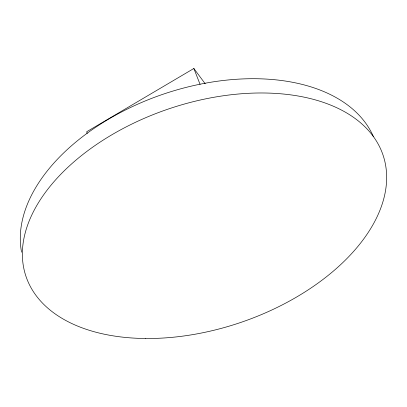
<?xml version="1.0" encoding="UTF-8"?>
<svg xmlns="http://www.w3.org/2000/svg" width="407" height="407" viewBox="0 0 407 407"><rect width="100%" height="100%" fill="white"/><g stroke="black" fill="none" stroke-linecap="round" stroke-linejoin="round"><path stroke-width="0.61" d="M205.22 83.796L193.854 68.493L86.711 131.726L87.144 133.562M193.854 68.493L200.071 84.361M21.566 252.198A185.623 113.706 -18.8 0 1 166.224 93.178A185.623 113.706 -18.8 0 1 373.402 136.625M145.681 338.502A188.548 112.688 -18.8 0 0 383.211 155.622A188.548 112.688 -18.8 0 0 84.641 153.103A188.548 112.688 -18.8 0 0 145.681 338.502"/></g></svg>
